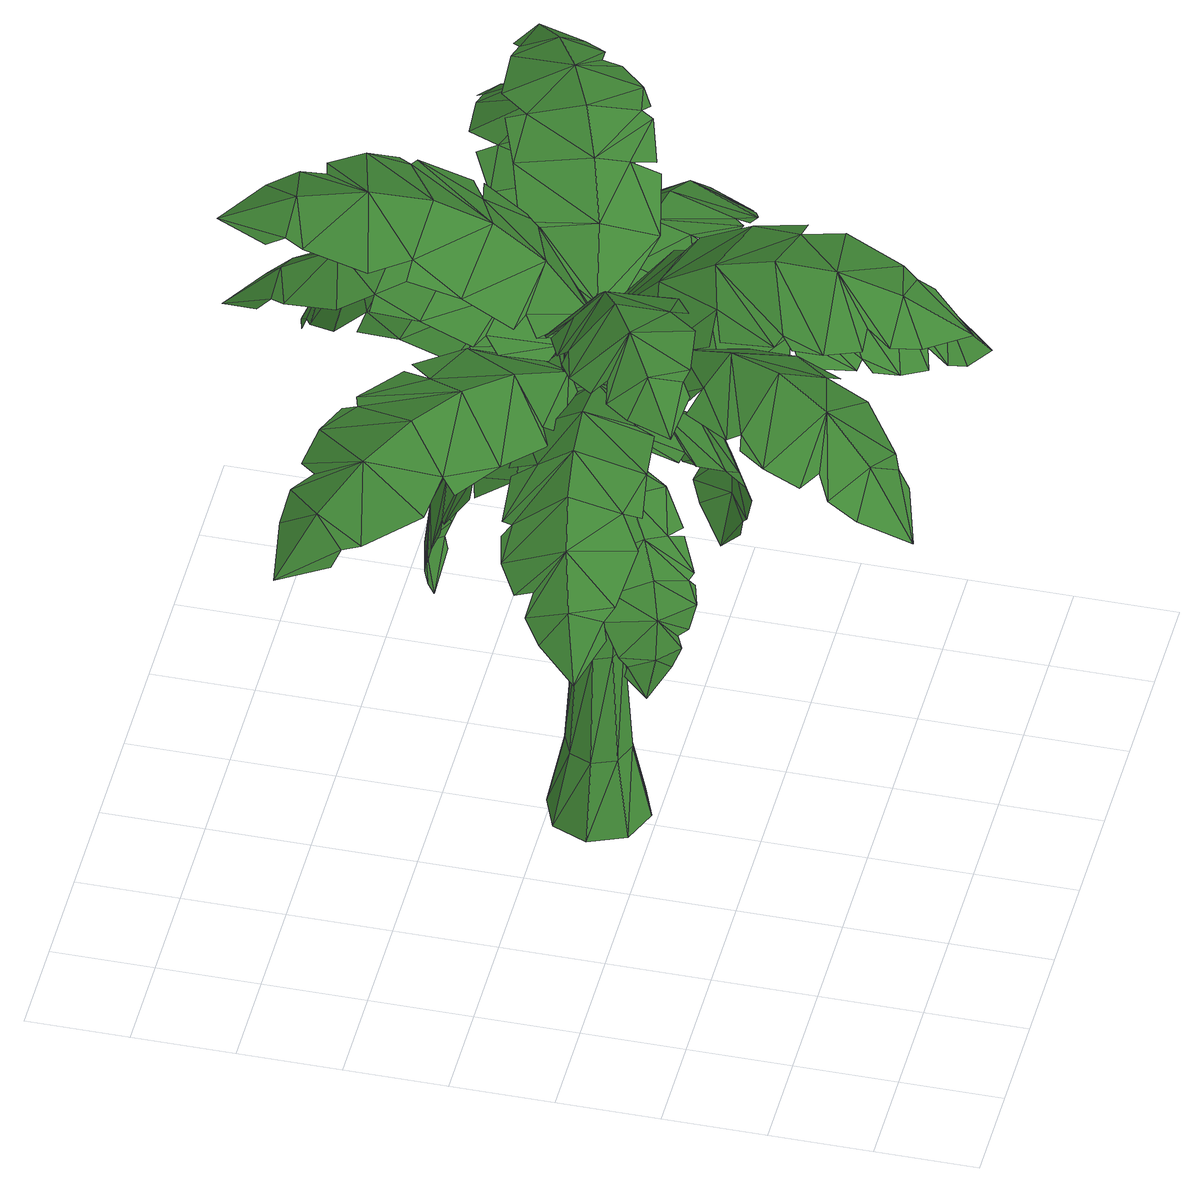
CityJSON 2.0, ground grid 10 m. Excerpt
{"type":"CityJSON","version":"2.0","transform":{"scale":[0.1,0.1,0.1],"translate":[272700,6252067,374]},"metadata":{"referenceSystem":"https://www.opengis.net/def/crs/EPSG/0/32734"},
"CityObjects":{
"tree1":{"type":"SolitaryVegetationObject","attributes":{"height":2.1,"width":0.14,"group":"standard","type":"palm","footprint":[263471.02,6242660.86],"ground_height":24.38},"geometry":[{"type":"MultiSurface","lod":"2","boundaries":[[[0,1,2]],[[2,3,4]],[[5,6,7]],[[8,0,9]],[[10,0,2]],[[9,11,5]],[[12,13,14]],[[14,15,16]],[[17,18,19]],[[20,12,21]],[[22,12,14]],[[21,23,17]],[[24,25,26]],[[26,27,28]],[[29,30,31]],[[32,24,33]],[[34,24,26]],[[33,35,29]],[[36,37,38]],[[39,40,41]],[[40,39,42]],[[43,44,45]],[[44,43,46]],[[47,48,49]],[[48,47,50]],[[51,52,53]],[[52,51,54]],[[55,56,57]],[[56,55,58]],[[59,60,61]],[[60,59,62]],[[63,64,65]],[[37,36,66]],[[64,63,67]],[[68,36,69]],[[40,70,71]],[[36,68,72]],[[73,64,74]],[[75,60,76]],[[64,73,77]],[[78,56,79]],[[60,75,80]],[[81,52,82]],[[56,78,83]],[[84,48,85]],[[52,81,86]],[[87,44,88]],[[48,84,89]],[[70,40,90]],[[44,87,91]],[[92,93,94]],[[94,95,96]],[[97,98,99]],[[100,92,101]],[[102,92,94]],[[101,103,97]],[[104,105,106]],[[106,107,108]],[[109,110,111]],[[112,104,113]],[[114,104,106]],[[113,115,109]],[[116,117,118]],[[118,119,120]],[[121,122,123]],[[124,116,125]],[[126,116,118]],[[125,127,121]],[[128,129,130]],[[130,131,132]],[[133,134,135]],[[136,128,137]],[[138,128,130]],[[137,139,133]],[[140,141,142]],[[142,143,144]],[[145,146,147]],[[148,140,149]],[[150,140,142]],[[149,151,145]],[[152,153,154]],[[154,155,156]],[[157,158,159]],[[160,152,161]],[[162,152,154]],[[161,163,157]],[[164,165,166]],[[166,167,168]],[[169,170,171]],[[172,164,173]],[[174,164,166]],[[173,175,169]],[[176,177,178]],[[178,179,180]],[[181,182,183]],[[184,176,185]],[[186,176,178]],[[185,187,181]],[[188,189,190]],[[190,191,192]],[[193,194,195]],[[196,188,197]],[[198,188,190]],[[197,199,193]],[[200,201,202]],[[201,203,204]],[[205,206,207]],[[208,209,200]],[[210,201,200]],[[209,205,211]],[[212,213,214]],[[213,215,216]],[[217,218,219]],[[220,221,212]],[[222,213,212]],[[221,217,223]],[[224,225,226]],[[225,227,228]],[[229,230,231]],[[232,233,224]],[[234,225,224]],[[233,229,235]],[[10,2,236]],[[10,236,237]],[[236,2,4]],[[236,4,238]],[[5,11,239]],[[5,239,240]],[[8,241,1]],[[8,1,0]],[[10,242,243]],[[10,243,0]],[[5,7,8]],[[5,8,9]],[[244,245,11]],[[244,11,9]],[[5,240,246]],[[5,246,247]],[[247,248,6]],[[247,6,5]],[[249,250,248]],[[249,248,247]],[[247,246,251]],[[247,251,249]],[[244,9,0]],[[244,0,243]],[[4,3,252]],[[4,252,253]],[[2,1,254]],[[2,254,3]],[[22,14,255]],[[22,255,256]],[[255,14,16]],[[255,16,257]],[[17,23,258]],[[17,258,259]],[[20,260,13]],[[20,13,12]],[[22,261,262]],[[22,262,12]],[[17,19,20]],[[17,20,21]],[[263,264,23]],[[263,23,21]],[[17,259,265]],[[17,265,266]],[[266,267,18]],[[266,18,17]],[[268,269,267]],[[268,267,266]],[[266,265,270]],[[266,270,268]],[[263,21,12]],[[263,12,262]],[[16,15,271]],[[16,271,272]],[[14,13,273]],[[14,273,15]],[[34,26,274]],[[34,274,275]],[[274,26,28]],[[274,28,276]],[[29,35,277]],[[29,277,278]],[[32,279,25]],[[32,25,24]],[[34,280,281]],[[34,281,24]],[[29,31,32]],[[29,32,33]],[[282,283,35]],[[282,35,33]],[[29,278,284]],[[29,284,285]],[[285,286,30]],[[285,30,29]],[[287,288,286]],[[287,286,285]],[[285,284,289]],[[285,289,287]],[[282,33,24]],[[282,24,281]],[[28,27,290]],[[28,290,291]],[[26,25,292]],[[26,292,27]],[[293,294,295]],[[293,295,296]],[[294,297,298]],[[294,298,295]],[[297,299,300]],[[297,300,298]],[[299,301,302]],[[299,302,300]],[[301,303,304]],[[301,304,302]],[[303,305,306]],[[303,306,304]],[[305,307,308]],[[305,308,306]],[[307,293,296]],[[307,296,308]],[[309,310,311]],[[309,311,312]],[[310,313,314]],[[310,314,311]],[[313,315,316]],[[313,316,314]],[[315,317,318]],[[315,318,316]],[[317,319,320]],[[317,320,318]],[[319,321,322]],[[319,322,320]],[[321,323,324]],[[321,324,322]],[[323,309,312]],[[323,312,324]],[[41,38,37]],[[41,37,39]],[[45,42,39]],[[45,39,43]],[[49,46,43]],[[49,43,47]],[[53,50,47]],[[53,47,51]],[[57,54,51]],[[57,51,55]],[[61,58,55]],[[61,55,59]],[[65,62,59]],[[65,59,63]],[[63,37,66]],[[63,66,67]],[[325,70,87]],[[325,87,84]],[[325,84,81]],[[325,81,78]],[[325,78,75]],[[325,75,73]],[[325,73,68]],[[325,68,70]],[[314,43,39]],[[314,39,311]],[[316,47,43]],[[316,43,314]],[[318,51,47]],[[318,47,316]],[[320,55,51]],[[320,51,318]],[[322,59,55]],[[322,55,320]],[[324,63,59]],[[324,59,322]],[[312,37,63]],[[312,63,324]],[[311,39,37]],[[311,37,312]],[[71,69,36]],[[71,36,40]],[[64,36,72]],[[64,72,74]],[[77,76,60]],[[77,60,64]],[[80,79,56]],[[80,56,60]],[[83,82,52]],[[83,52,56]],[[86,85,48]],[[86,48,52]],[[89,88,44]],[[89,44,48]],[[91,90,40]],[[91,40,44]],[[40,36,38]],[[40,38,41]],[[44,40,42]],[[44,42,45]],[[48,44,46]],[[48,46,49]],[[52,48,50]],[[52,50,53]],[[56,52,54]],[[56,54,57]],[[60,56,58]],[[60,58,61]],[[64,60,62]],[[64,62,65]],[[36,64,67]],[[36,67,66]],[[70,68,69]],[[70,69,71]],[[68,73,74]],[[68,74,72]],[[73,75,76]],[[73,76,77]],[[75,78,79]],[[75,79,80]],[[78,81,82]],[[78,82,83]],[[81,84,85]],[[81,85,86]],[[84,87,88]],[[84,88,89]],[[87,70,90]],[[87,90,91]],[[296,295,310]],[[296,310,309]],[[295,298,313]],[[295,313,310]],[[298,300,315]],[[298,315,313]],[[300,302,317]],[[300,317,315]],[[302,304,319]],[[302,319,317]],[[304,306,321]],[[304,321,319]],[[306,308,323]],[[306,323,321]],[[308,296,309]],[[308,309,323]],[[102,94,326]],[[102,326,327]],[[326,94,96]],[[326,96,328]],[[97,103,329]],[[97,329,330]],[[100,331,93]],[[100,93,92]],[[102,332,333]],[[102,333,92]],[[97,99,100]],[[97,100,101]],[[334,335,103]],[[334,103,101]],[[97,330,336]],[[97,336,337]],[[337,338,98]],[[337,98,97]],[[339,340,338]],[[339,338,337]],[[337,336,341]],[[337,341,339]],[[334,101,92]],[[334,92,333]],[[96,95,342]],[[96,342,343]],[[94,93,344]],[[94,344,95]],[[114,106,345]],[[114,345,346]],[[345,106,108]],[[345,108,347]],[[109,115,348]],[[109,348,349]],[[112,350,105]],[[112,105,104]],[[114,351,352]],[[114,352,104]],[[109,111,112]],[[109,112,113]],[[353,354,115]],[[353,115,113]],[[109,349,355]],[[109,355,356]],[[356,357,110]],[[356,110,109]],[[358,359,357]],[[358,357,356]],[[356,355,360]],[[356,360,358]],[[353,113,104]],[[353,104,352]],[[108,107,361]],[[108,361,362]],[[106,105,363]],[[106,363,107]],[[126,118,364]],[[126,364,365]],[[364,118,120]],[[364,120,366]],[[121,127,367]],[[121,367,368]],[[124,369,117]],[[124,117,116]],[[126,370,371]],[[126,371,116]],[[121,123,124]],[[121,124,125]],[[372,373,127]],[[372,127,125]],[[121,368,374]],[[121,374,375]],[[375,376,122]],[[375,122,121]],[[377,378,376]],[[377,376,375]],[[375,374,379]],[[375,379,377]],[[372,125,116]],[[372,116,371]],[[120,119,380]],[[120,380,381]],[[118,117,382]],[[118,382,119]],[[138,130,383]],[[138,383,384]],[[383,130,132]],[[383,132,385]],[[133,139,386]],[[133,386,387]],[[136,388,129]],[[136,129,128]],[[138,389,390]],[[138,390,128]],[[133,135,136]],[[133,136,137]],[[391,392,139]],[[391,139,137]],[[133,387,393]],[[133,393,394]],[[394,395,134]],[[394,134,133]],[[396,397,395]],[[396,395,394]],[[394,393,398]],[[394,398,396]],[[391,137,128]],[[391,128,390]],[[132,131,399]],[[132,399,400]],[[130,129,401]],[[130,401,131]],[[150,142,402]],[[150,402,403]],[[402,142,144]],[[402,144,404]],[[145,151,405]],[[145,405,406]],[[148,407,141]],[[148,141,140]],[[150,408,409]],[[150,409,140]],[[145,147,148]],[[145,148,149]],[[410,411,151]],[[410,151,149]],[[145,406,412]],[[145,412,413]],[[413,414,146]],[[413,146,145]],[[415,416,414]],[[415,414,413]],[[413,412,417]],[[413,417,415]],[[410,149,140]],[[410,140,409]],[[144,143,418]],[[144,418,419]],[[142,141,420]],[[142,420,143]],[[162,154,421]],[[162,421,422]],[[421,154,156]],[[421,156,423]],[[157,163,424]],[[157,424,425]],[[160,426,153]],[[160,153,152]],[[162,427,428]],[[162,428,152]],[[157,159,160]],[[157,160,161]],[[429,430,163]],[[429,163,161]],[[157,425,431]],[[157,431,432]],[[432,433,158]],[[432,158,157]],[[434,435,433]],[[434,433,432]],[[432,431,436]],[[432,436,434]],[[429,161,152]],[[429,152,428]],[[156,155,437]],[[156,437,438]],[[154,153,439]],[[154,439,155]],[[174,166,440]],[[174,440,441]],[[440,166,168]],[[440,168,442]],[[169,175,443]],[[169,443,444]],[[172,445,165]],[[172,165,164]],[[174,446,447]],[[174,447,164]],[[169,171,172]],[[169,172,173]],[[448,449,175]],[[448,175,173]],[[169,444,450]],[[169,450,451]],[[451,452,170]],[[451,170,169]],[[453,454,452]],[[453,452,451]],[[451,450,455]],[[451,455,453]],[[448,173,164]],[[448,164,447]],[[168,167,456]],[[168,456,457]],[[166,165,458]],[[166,458,167]],[[186,178,459]],[[186,459,460]],[[459,178,180]],[[459,180,461]],[[181,187,462]],[[181,462,463]],[[184,464,177]],[[184,177,176]],[[186,465,466]],[[186,466,176]],[[181,183,184]],[[181,184,185]],[[467,468,187]],[[467,187,185]],[[181,463,469]],[[181,469,470]],[[470,471,182]],[[470,182,181]],[[472,473,471]],[[472,471,470]],[[470,469,474]],[[470,474,472]],[[467,185,176]],[[467,176,466]],[[180,179,475]],[[180,475,476]],[[178,177,477]],[[178,477,179]],[[198,190,478]],[[198,478,479]],[[478,190,192]],[[478,192,480]],[[193,199,481]],[[193,481,482]],[[196,483,189]],[[196,189,188]],[[198,484,485]],[[198,485,188]],[[193,195,196]],[[193,196,197]],[[486,487,199]],[[486,199,197]],[[193,482,488]],[[193,488,489]],[[489,490,194]],[[489,194,193]],[[491,492,490]],[[491,490,489]],[[489,488,493]],[[489,493,491]],[[486,197,188]],[[486,188,485]],[[192,191,494]],[[192,494,495]],[[190,189,496]],[[190,496,191]],[[210,497,498]],[[210,498,201]],[[498,499,203]],[[498,203,201]],[[205,500,501]],[[205,501,211]],[[208,200,202]],[[208,202,502]],[[210,200,503]],[[210,503,504]],[[205,209,208]],[[205,208,206]],[[505,209,211]],[[505,211,506]],[[205,507,508]],[[205,508,500]],[[507,205,207]],[[507,207,509]],[[510,507,509]],[[510,509,511]],[[507,510,512]],[[507,512,508]],[[505,503,200]],[[505,200,209]],[[203,513,514]],[[203,514,204]],[[201,204,515]],[[201,515,202]],[[222,516,517]],[[222,517,213]],[[517,518,215]],[[517,215,213]],[[217,519,520]],[[217,520,223]],[[220,212,214]],[[220,214,521]],[[222,212,522]],[[222,522,523]],[[217,221,220]],[[217,220,218]],[[524,221,223]],[[524,223,525]],[[217,526,527]],[[217,527,519]],[[526,217,219]],[[526,219,528]],[[529,526,528]],[[529,528,530]],[[526,529,531]],[[526,531,527]],[[524,522,212]],[[524,212,221]],[[215,532,533]],[[215,533,216]],[[213,216,534]],[[213,534,214]],[[234,535,536]],[[234,536,225]],[[536,537,227]],[[536,227,225]],[[229,538,539]],[[229,539,235]],[[232,224,226]],[[232,226,540]],[[234,224,541]],[[234,541,542]],[[229,233,232]],[[229,232,230]],[[543,233,235]],[[543,235,544]],[[229,545,546]],[[229,546,538]],[[545,229,231]],[[545,231,547]],[[548,545,547]],[[548,547,549]],[[545,548,550]],[[545,550,546]],[[543,541,224]],[[543,224,233]],[[227,551,552]],[[227,552,228]],[[225,228,553]],[[225,553,226]]]}]}
},
"vertices":[
[244,215,643],[297,165,604],[271,269,614],[311,234,588],[295,325,561],[184,111,643],[197,49,593],[249,88,605],[255,128,621],[215,163,653],[202,231,633],[116,155,622],[298,243,699],[374,225,686],[303,297,664],[359,285,657],[312,348,607],[298,128,713],[352,78,685],[372,137,696],[354,175,702],[297,186,715],[261,233,678],[230,125,670],[377,203,607],[450,227,589],[353,261,592],[405,279,582],[329,324,556],[429,104,582],[493,96,539],[487,151,570],[455,172,588],[402,151,604],[345,184,585],[363,84,542],[340,383,550],[330,373,457],[342,398,542],[313,380,457],[313,394,550],[322,406,542],[303,406,542],[296,373,457],[286,383,550],[284,398,542],[270,385,542],[288,356,457],[274,356,550],[262,365,542],[262,346,542],[296,338,457],[286,328,550],[270,327,542],[284,313,542],[313,331,457],[313,317,550],[303,305,542],[322,305,542],[330,338,457],[340,328,550],[342,313,542],[355,327,542],[337,356,457],[351,356,550],[363,346,542],[355,385,542],[363,365,542],[335,378,607],[336,392,599],[313,387,607],[322,397,599],[349,379,599],[344,356,607],[355,365,599],[335,333,607],[349,333,599],[355,346,599],[313,324,607],[322,314,599],[336,319,599],[290,333,607],[290,319,599],[303,314,599],[281,356,607],[271,346,599],[277,333,599],[290,378,607],[277,379,599],[271,365,599],[303,397,599],[290,392,599],[454,412,640],[434,487,624],[400,390,611],[384,444,603],[345,372,561],[557,465,640],[574,533,606],[513,525,624],[489,492,634],[507,437,649],[478,382,618],[586,402,597],[232,331,705],[246,265,697],[270,346,667],[282,298,663],[304,355,611],[147,288,735],[127,226,719],[181,234,719],[203,263,718],[191,312,728],[207,355,689],[113,337,699],[470,344,590],[482,405,553],[412,348,582],[420,393,558],[348,351,555],[569,330,556],[599,364,501],[556,392,528],[528,383,551],[522,338,581],[469,306,579],[551,262,540],[281,448,723],[206,460,692],[294,401,676],[239,407,656],[308,361,608],[258,560,758],[203,609,725],[191,545,719],[214,508,723],[269,501,750],[322,467,714],[336,580,736],[412,383,705],[400,457,694],[365,368,668],[354,421,662],[320,359,611],[511,425,726],[536,491,703],[476,486,709],[450,456,712],[460,402,725],[435,355,686],[540,367,686],[319,497,633],[249,509,619],[317,444,607],[266,451,599],[311,391,561],[314,602,633],[263,641,602],[248,588,618],[266,556,628],[318,550,641],[352,505,613],[376,602,594],[180,454,603],[130,406,563],[230,416,589],[194,381,563],[286,378,553],[93,526,577],[42,516,519],[67,463,544],[100,453,567],[134,490,599],[203,489,592],[149,580,558],[377,515,575],[316,544,534],[353,455,572],[307,476,546],[327,386,550],[423,610,528],[395,647,465],[352,615,499],[353,584,528],[400,566,560],[416,499,563],[488,567,511],[157,343,573],[160,275,555],[214,348,571],[216,298,561],[279,350,551],[64,328,532],[47,278,488],[89,266,523],[112,286,545],[107,337,560],[153,376,553],[72,391,498],[226,293,417],[256,314,441],[203,338,402],[295,345,456],[238,347,432],[192,272,351],[177,321,352],[176,305,313],[190,314,377],[205,279,387],[248,276,406],[237,246,338],[321,472,413],[318,431,439],[371,454,388],[313,376,456],[355,419,423],[321,516,339],[370,488,332],[351,503,292],[359,484,362],[322,500,380],[289,468,405],[263,502,333],[416,288,410],[379,312,438],[373,250,384],[331,345,456],[349,283,421],[458,265,331],[406,234,324],[429,244,280],[407,246,355],[442,273,375],[429,319,401],[475,327,325],[205,302,597],[173,251,623],[267,332,561],[110,119,611],[129,105,616],[270,118,609],[170,240,626],[139,195,630],[147,183,632],[130,180,627],[107,92,603],[150,62,614],[178,42,591],[114,13,561],[170,30,578],[104,64,586],[328,242,571],[314,305,553],[322,216,582],[241,287,628],[231,233,658],[287,340,600],[245,92,668],[265,92,680],[374,173,697],[234,223,663],[228,171,672],[239,165,678],[228,154,671],[258,69,666],[303,67,692],[341,63,681],[312,3,649],[344,47,670],[273,42,657],[373,299,642],[339,340,608],[378,276,658],[296,235,556],[316,177,566],[310,308,547],[391,64,528],[410,69,539],[473,181,582],[323,168,567],[342,120,558],[355,118,562],[349,106,552],[412,51,519],[456,62,542],[489,79,531],[485,26,481],[497,71,515],[435,38,501],[410,301,573],[356,330,555],[426,280,580],[348,391,7],[313,405,7],[313,388,87],[335,378,87],[278,391,7],[290,378,87],[263,356,7],[281,356,87],[278,320,7],[290,333,87],[313,306,7],[313,324,87],[348,320,7],[335,333,87],[363,356,7],[345,356,87],[330,373,206],[313,380,206],[313,375,368],[327,370,368],[296,373,206],[299,370,368],[289,356,206],[293,356,368],[296,339,206],[299,342,368],[313,332,206],[313,336,368],[330,339,206],[327,342,368],[337,356,206],[332,356,368],[313,356,607],[433,337,575],[489,354,598],[363,353,553],[608,431,591],[600,450,603],[481,511,629],[497,361,602],[546,380,604],[547,393,610],[561,388,601],[623,453,586],[607,495,611],[592,530,601],[655,529,561],[604,539,588],[639,478,574],[364,450,591],[339,399,561],[384,466,603],[234,388,638],[193,377,672],[287,370,606],[93,312,702],[103,298,712],[209,247,714],[187,371,678],[147,356,693],[148,346,700],[134,349,695],[80,294,704],[100,260,726],[110,229,718],[49,226,700],[98,220,711],[65,271,701],[296,292,649],[309,331,613],[282,280,665],[403,285,566],[459,275,571],[351,326,553],[578,270,521],[583,289,525],[528,399,542],[469,277,571],[515,267,559],[523,277,559],[528,264,552],[596,277,507],[610,321,515],[610,351,496],[644,311,455],[618,349,480],[614,284,486],[404,405,548],[355,373,546],[429,409,550],[364,426,660],[356,474,703],[334,374,610],[315,612,735],[293,607,741],[195,509,713],[351,483,709],[345,534,729],[332,537,734],[342,551,731],[299,634,734],[248,625,748],[212,627,728],[239,698,715],[209,645,719],[282,662,726],[231,395,636],[281,365,603],[218,414,654],[398,318,635],[447,329,667],[337,340,605],[564,393,686],[556,410,697],[444,475,708],[455,335,673],[501,349,684],[502,360,691],[516,355,685],[580,413,686],[564,452,710],[554,487,700],[618,484,674],[567,496,691],[598,436,679],[338,429,648],[317,385,612],[355,441,664],[373,451,573],[380,504,595],[334,399,554],[361,631,588],[343,632,599],[247,556,623],[377,513,598],[380,561,601],[370,567,606],[379,576,598],[348,652,584],[307,654,607],[273,655,597],[297,707,561],[270,668,585],[334,674,573],[254,437,588],[287,397,561],[248,459,599],[275,471,572],[229,512,583],[298,403,551],[119,590,540],[102,574,545],[90,439,556],[218,517,583],[181,553,576],[168,549,576],[170,564,569],[96,595,527],[58,561,536],[39,534,514],[28,595,474],[31,542,498],[73,600,505],[202,361,551],[266,362,543],[177,372,555],[416,423,556],[444,478,555],[354,381,547],[487,595,487],[469,608,491],[336,589,517],[446,490,553],[471,532,536],[463,544,535],[478,545,526],[485,616,471],[444,646,478],[411,654,457],[464,672,409],[416,660,440],[483,635,445],[289,462,537],[306,400,539],[293,490,537],[214,404,540],[159,404,538],[272,372,542],[50,374,481],[48,355,490],[116,269,540],[149,400,537],[105,398,520],[99,387,523],[93,396,512],[35,360,469],[29,318,488],[36,286,478],[1,306,426],[29,282,462],[22,344,450],[235,288,556],[277,326,549],[211,280,557],[269,266,400],[294,288,425],[305,331,449],[212,258,319],[226,251,316],[185,327,374],[248,251,366],[263,264,395],[239,254,364],[244,249,355],[187,273,307],[216,255,301],[178,297,302],[191,282,256],[179,300,289],[210,263,282],[284,359,452],[243,362,436],[228,356,426],[263,461,403],[265,422,430],[293,379,452],[289,512,309],[272,508,308],[372,477,357],[263,490,365],[266,467,397],[272,494,362],[262,494,353],[318,521,291],[280,512,290],[342,508,281],[313,511,235],[341,505,267],[288,511,268],[332,374,449],[363,403,427],[369,419,415],[436,348,399],[399,366,428],[344,362,451],[470,297,299],[475,315,298],[394,237,350],[463,333,359],[440,342,393],[462,323,355],[467,331,346],[463,266,280],[474,305,279],[438,250,269],[456,275,219],[436,252,254],[470,298,255],[319,329,448],[330,285,424],[342,271,412]
]}
